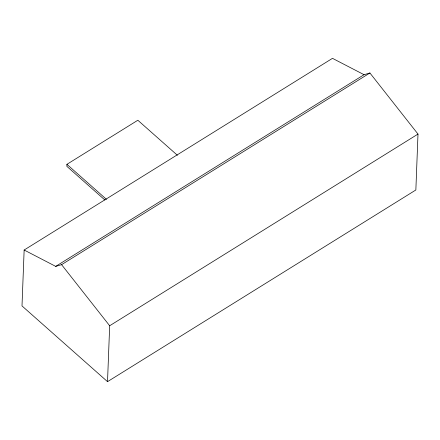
<?xml version="1.0" encoding="UTF-8"?>
<svg xmlns="http://www.w3.org/2000/svg" width="440" height="440" viewBox="0 0 440 440"><rect width="100%" height="100%" fill="white"/><g stroke="black" fill="none" stroke-linecap="round" stroke-linejoin="round"><path stroke-width="0.66" d="M24.145 250.019L22 305.921L107.52 381.656L415.855 189.981L418 134.079L369.914 72.985L364.045 74.701L55.71 266.376L24.145 250.019L332.481 58.344L364.045 74.701M177.397 155.281L137.836 120.247L66.919 164.329L66.842 166.331L104.863 199.997M107.52 381.656L109.67 325.754L61.584 264.66L55.71 266.376M61.584 264.66L369.914 72.985M109.67 325.754L418 134.079M66.919 164.329L106.48 199.364"/></g></svg>
